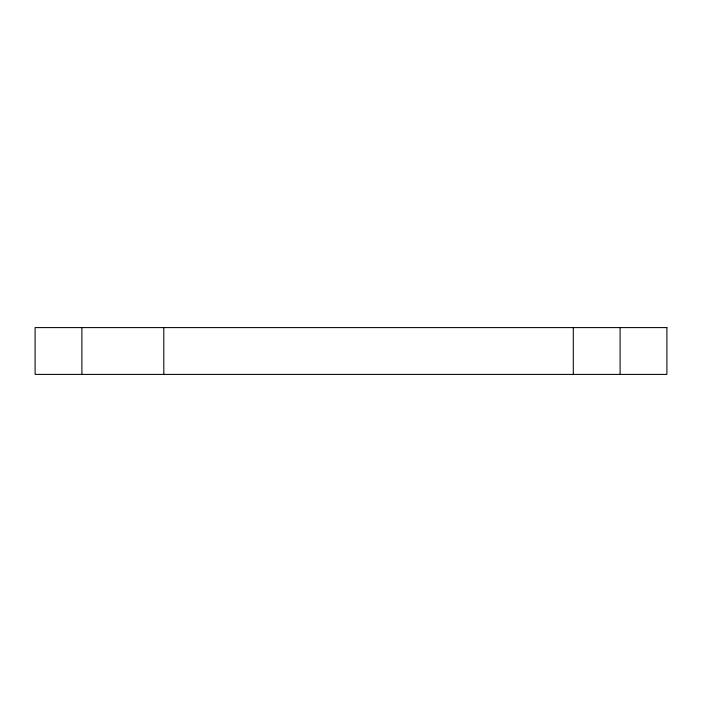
<?xml version="1.0" encoding="UTF-8"?>
<svg xmlns="http://www.w3.org/2000/svg" width="702" height="702" viewBox="0 0 702 702"><rect width="100%" height="100%" fill="white"/><g stroke="black" fill="none" stroke-linecap="round" stroke-linejoin="round"><path stroke-width="1.05" d="M620.103 327.597L620.103 374.403M573.297 327.597L573.297 374.403M163.803 327.597L163.803 374.403M81.897 327.597L81.897 374.403M666.9 327.597L35.1 327.597L35.1 374.403L666.9 374.403L666.9 327.597"/></g></svg>
